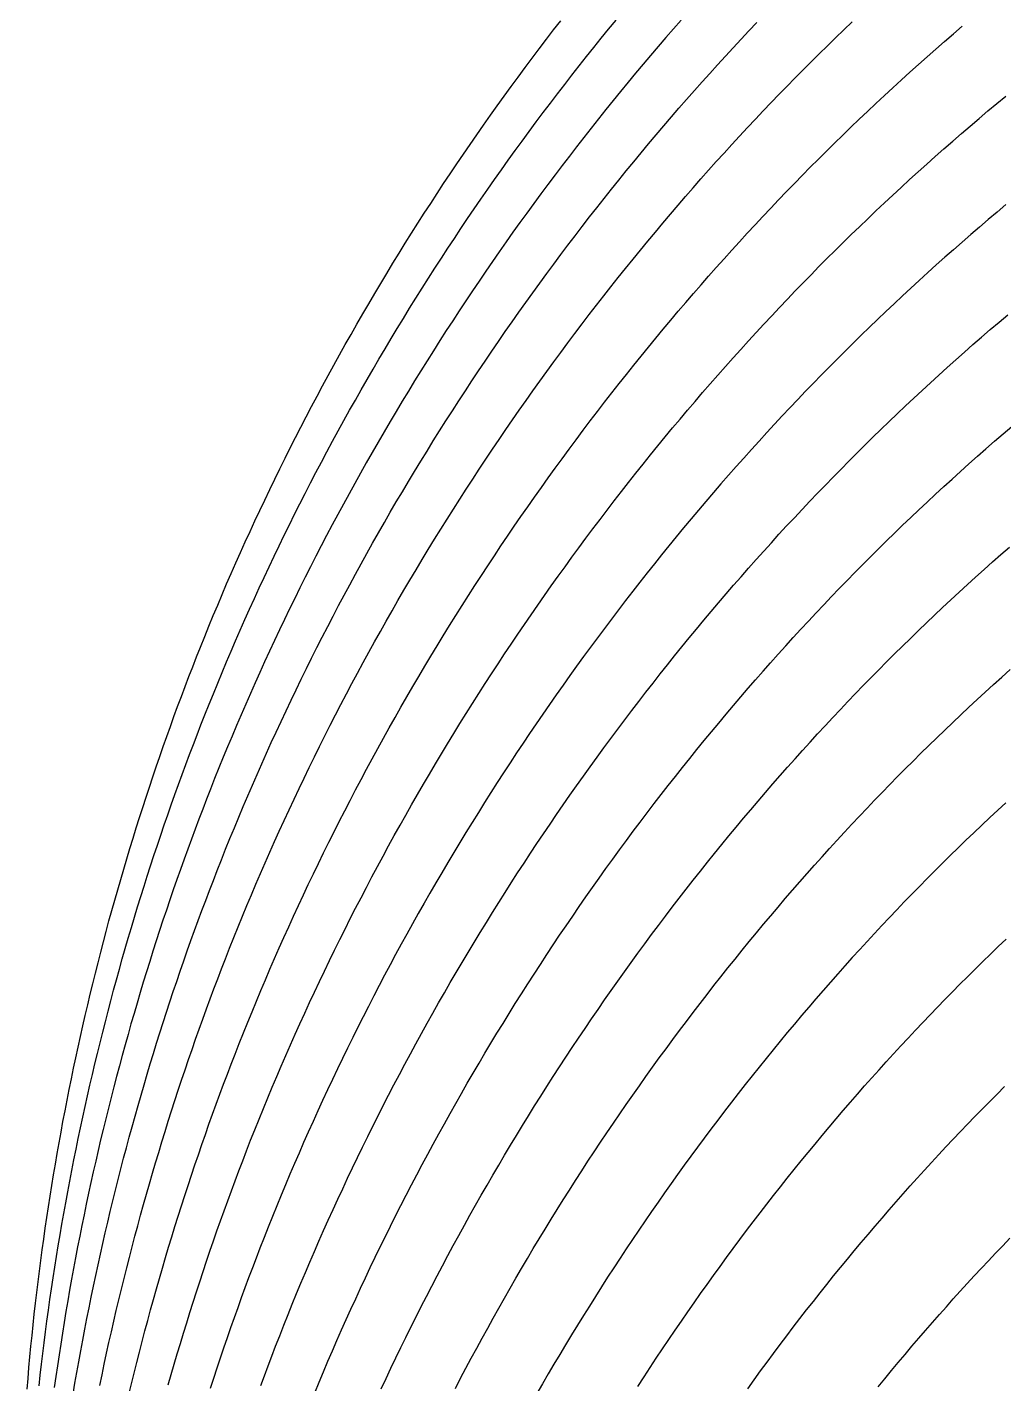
# Model space of a CAD drawing. Extents: x -772 to 772, y -315 to 2086.
# Drawn here: x -769.4 to -477.7, y 872.5 to 1277.5 of the extents above; entities that cross this region are included whole.
import ezdxf

# ---------------------------------------------------------------- set-up
doc = ezdxf.new("R2010")
doc.units = 0

msp = doc.modelspace()

# ---------------------------------------------------------------- linework, layer by layer
at = {"layer": 'LAY0', "color": 2}
for points in [[(-769.362, 870.944), (-769.097, 874.14), (-768.819, 877.337), (-768.527, 880.535), (-768.221, 883.734), (-767.902, 886.933), (-767.569, 890.133), (-767.223, 893.333), (-766.862, 896.534), (-766.489, 899.734), (-766.101, 902.934), (-765.7, 906.134), (-765.285, 909.334), (-764.856, 912.533), (-764.414, 915.731), (-763.958, 918.929), (-763.489, 922.126), (-763.006, 925.322), (-762.509, 928.516), (-761.999, 931.709), (-761.476, 934.9), (-760.939, 938.09), (-760.388, 941.278), (-759.824, 944.465), (-759.246, 947.649), (-758.655, 950.831), (-758.051, 954.01), (-757.433, 957.187), (-756.802, 960.361), (-756.158, 963.533), (-755.5, 966.702), (-754.829, 969.867), (-754.145, 973.03), (-753.447, 976.189), (-752.737, 979.344), (-752.013, 982.496), (-751.276, 985.644), (-750.526, 988.789), (-749.763, 991.929), (-748.988, 995.065), (-748.199, 998.197), (-747.397, 1001.32), (-746.583, 1004.45), (-745.756, 1007.57), (-744.916, 1010.68), (-744.063, 1013.79), (-743.197, 1016.89), (-742.319, 1019.99), (-741.429, 1023.08), (-740.526, 1026.17), (-739.61, 1029.25), (-738.683, 1032.32), (-737.742, 1035.39), (-736.79, 1038.46), (-735.825, 1041.52), (-734.848, 1044.57), (-733.859, 1047.61), (-732.858, 1050.65), (-731.845, 1053.68), (-730.82, 1056.71), (-729.783, 1059.73), (-728.734, 1062.74), (-727.674, 1065.74), (-726.601, 1068.74), (-725.518, 1071.73), (-724.422, 1074.71), (-723.315, 1077.68), (-722.197, 1080.65), (-721.068, 1083.61), (-719.927, 1086.56), (-718.775, 1089.5), (-717.611, 1092.43), (-716.349, 1095.58), (-715.07, 1098.72), (-713.775, 1101.86), (-712.462, 1105), (-711.133, 1108.14), (-709.788, 1111.28), (-708.425, 1114.42), (-707.047, 1117.56), (-705.651, 1120.69), (-704.24, 1123.83), (-702.812, 1126.96), (-701.367, 1130.09), (-699.907, 1133.21), (-698.43, 1136.33), (-696.937, 1139.46), (-695.428, 1142.57), (-693.902, 1145.69), (-692.361, 1148.8), (-690.804, 1151.91), (-689.231, 1155.01), (-687.642, 1158.11), (-686.038, 1161.2), (-684.418, 1164.29), (-682.782, 1167.38), (-681.131, 1170.46), (-679.464, 1173.54), (-677.782, 1176.61), (-676.085, 1179.68), (-674.373, 1182.74), (-672.645, 1185.79), (-670.903, 1188.84), (-669.146, 1191.88), (-667.374, 1194.92), (-665.587, 1197.95), (-663.786, 1200.97), (-661.97, 1203.99), (-660.14, 1207), (-658.295, 1210), (-656.437, 1213), (-654.564, 1215.98), (-652.677, 1218.96), (-650.776, 1221.93), (-648.862, 1224.9), (-646.934, 1227.85), (-644.992, 1230.8), (-643.037, 1233.74), (-641.069, 1236.67), (-639.088, 1239.59), (-637.093, 1242.5), (-635.086, 1245.4), (-633.065, 1248.29), (-631.032, 1251.18), (-628.987, 1254.05), (-626.929, 1256.91), (-624.859, 1259.76), (-622.776, 1262.61), (-620.682, 1265.44), (-618.576, 1268.26), (-616.457, 1271.07), (-614.328, 1273.87), (-612.186, 1276.66), (-610.034, 1279.43)], [(-765.804, 871.901), (-765.444, 875.122), (-765.071, 878.344), (-764.684, 881.565), (-764.283, 884.786), (-763.869, 888.007), (-763.441, 891.228), (-762.999, 894.447), (-762.544, 897.666), (-762.075, 900.884), (-761.593, 904.101), (-761.097, 907.317), (-760.588, 910.531), (-760.065, 913.744), (-759.528, 916.955), (-758.978, 920.164), (-758.415, 923.371), (-757.838, 926.576), (-757.248, 929.779), (-756.644, 932.979), (-756.027, 936.177), (-755.397, 939.372), (-754.753, 942.565), (-754.097, 945.754), (-753.426, 948.94), (-752.743, 952.123), (-752.047, 955.302), (-751.337, 958.478), (-750.615, 961.65), (-749.879, 964.818), (-749.13, 967.982), (-748.369, 971.142), (-747.594, 974.298), (-746.806, 977.449), (-746.006, 980.596), (-745.193, 983.738), (-744.367, 986.875), (-743.529, 990.007), (-742.677, 993.134), (-741.813, 996.256), (-740.937, 999.372), (-740.048, 1002.48), (-739.147, 1005.59), (-738.233, 1008.69), (-737.307, 1011.78), (-736.368, 1014.87), (-735.418, 1017.95), (-734.455, 1021.02), (-733.48, 1024.09), (-732.493, 1027.15), (-731.494, 1030.21), (-730.483, 1033.26), (-729.461, 1036.3), (-728.426, 1039.33), (-727.38, 1042.36), (-726.322, 1045.37), (-725.252, 1048.39), (-724.171, 1051.39), (-723.079, 1054.39), (-721.975, 1057.37), (-720.859, 1060.35), (-719.733, 1063.33), (-718.595, 1066.29), (-717.446, 1069.25), (-716.286, 1072.19), (-715.024, 1075.36), (-713.746, 1078.52), (-712.451, 1081.69), (-711.139, 1084.85), (-709.81, 1088.01), (-708.465, 1091.17), (-707.104, 1094.33), (-705.726, 1097.49), (-704.331, 1100.65), (-702.92, 1103.8), (-701.493, 1106.95), (-700.049, 1110.1), (-698.59, 1113.25), (-697.114, 1116.4), (-695.622, 1119.54), (-694.113, 1122.68), (-692.589, 1125.81), (-691.049, 1128.95), (-689.493, 1132.07), (-687.921, 1135.2), (-686.334, 1138.32), (-684.731, 1141.44), (-683.112, 1144.55), (-681.478, 1147.66), (-679.828, 1150.76), (-678.163, 1153.86), (-676.483, 1156.95), (-674.787, 1160.03), (-673.077, 1163.12), (-671.351, 1166.19), (-669.61, 1169.26), (-667.855, 1172.32), (-666.085, 1175.38), (-664.301, 1178.43), (-662.501, 1181.48), (-660.688, 1184.51), (-658.86, 1187.54), (-657.018, 1190.56), (-655.161, 1193.58), (-653.291, 1196.59), (-651.407, 1199.58), (-649.509, 1202.58), (-647.597, 1205.56), (-645.672, 1208.53), (-643.733, 1211.5), (-641.781, 1214.45), (-639.816, 1217.4), (-637.838, 1220.34), (-635.847, 1223.27), (-633.843, 1226.19), (-631.826, 1229.1), (-629.797, 1232), (-627.755, 1234.89), (-625.701, 1237.77), (-623.634, 1240.64), (-621.556, 1243.5), (-619.465, 1246.35), (-617.363, 1249.19), (-615.249, 1252.01), (-613.124, 1254.83), (-610.987, 1257.63), (-608.84, 1260.42), (-606.681, 1263.2), (-604.511, 1265.97), (-602.33, 1268.73), (-600.138, 1271.47), (-597.936, 1274.21), (-595.724, 1276.93), (-593.502, 1279.63)], [(-574.062, 1279.61), (-576.356, 1277), (-578.641, 1274.37), (-580.918, 1271.73), (-583.185, 1269.07), (-585.442, 1266.41), (-587.69, 1263.72), (-589.928, 1261.03), (-592.156, 1258.32), (-594.374, 1255.6), (-596.581, 1252.87), (-598.779, 1250.12), (-600.965, 1247.37), (-603.142, 1244.6), (-605.307, 1241.82), (-607.461, 1239.02), (-609.604, 1236.22), (-611.736, 1233.4), (-613.857, 1230.57), (-615.966, 1227.73), (-618.063, 1224.88), (-620.149, 1222.02), (-622.223, 1219.15), (-624.284, 1216.27), (-626.334, 1213.38), (-628.371, 1210.47), (-630.395, 1207.56), (-632.407, 1204.64), (-634.407, 1201.7), (-636.393, 1198.76), (-638.367, 1195.81), (-640.327, 1192.85), (-642.274, 1189.88), (-644.208, 1186.9), (-646.129, 1183.92), (-648.036, 1180.92), (-649.929, 1177.92), (-651.809, 1174.9), (-653.674, 1171.88), (-655.526, 1168.86), (-657.363, 1165.82), (-659.187, 1162.78), (-660.996, 1159.73), (-662.79, 1156.67), (-664.57, 1153.61), (-666.336, 1150.54), (-668.086, 1147.47), (-669.822, 1144.38), (-671.544, 1141.3), (-673.25, 1138.2), (-674.941, 1135.1), (-676.617, 1132), (-678.277, 1128.89), (-679.922, 1125.77), (-681.552, 1122.65), (-683.167, 1119.53), (-684.766, 1116.4), (-686.349, 1113.26), (-687.917, 1110.12), (-689.468, 1106.98), (-691.004, 1103.84), (-692.524, 1100.69), (-694.028, 1097.54), (-695.516, 1094.38), (-696.988, 1091.22), (-698.444, 1088.06), (-699.884, 1084.9), (-701.307, 1081.74), (-702.714, 1078.57), (-704.105, 1075.4), (-705.479, 1072.23), (-706.837, 1069.05), (-708.178, 1065.88), (-709.503, 1062.7), (-710.811, 1059.53), (-712.102, 1056.35), (-713.377, 1053.17), (-714.635, 1050), (-715.793, 1047.03), (-716.94, 1044.06), (-718.075, 1041.09), (-719.2, 1038.1), (-720.313, 1035.1), (-721.414, 1032.1), (-722.505, 1029.09), (-723.584, 1026.07), (-724.651, 1023.05), (-725.707, 1020.01), (-726.751, 1016.97), (-727.783, 1013.92), (-728.804, 1010.87), (-729.812, 1007.81), (-730.809, 1004.74), (-731.794, 1001.66), (-732.767, 998.579), (-733.727, 995.49), (-734.676, 992.395), (-735.612, 989.294), (-736.536, 986.187), (-737.448, 983.074), (-738.347, 979.955), (-739.234, 976.83), (-740.108, 973.7), (-740.97, 970.564), (-741.819, 967.423), (-742.656, 964.277), (-743.48, 961.126), (-744.291, 957.971), (-745.09, 954.81), (-745.875, 951.645), (-746.648, 948.476), (-747.408, 945.302), (-748.155, 942.124), (-748.888, 938.942), (-749.609, 935.756), (-750.317, 932.567), (-751.012, 929.374), (-751.693, 926.178), (-752.362, 922.978), (-753.017, 919.775), (-753.659, 916.569), (-754.288, 913.361), (-754.903, 910.149), (-755.505, 906.935), (-756.094, 903.719), (-756.669, 900.5), (-757.231, 897.28), (-757.78, 894.057), (-758.315, 890.832), (-758.837, 887.606), (-759.345, 884.378), (-759.839, 881.149), (-760.32, 877.919), (-760.788, 874.687), (-761.242, 871.455)], [(-755.627, 869.428), (-755.08, 872.659), (-754.52, 875.888), (-753.946, 879.114), (-753.359, 882.339), (-752.758, 885.561), (-752.145, 888.78), (-751.518, 891.997), (-750.878, 895.211), (-750.224, 898.422), (-749.558, 901.629), (-748.878, 904.834), (-748.185, 908.035), (-747.479, 911.232), (-746.761, 914.426), (-746.029, 917.616), (-745.284, 920.802), (-744.526, 923.984), (-743.756, 927.161), (-742.972, 930.334), (-742.176, 933.503), (-741.367, 936.666), (-740.546, 939.825), (-739.711, 942.979), (-738.864, 946.128), (-738.005, 949.271), (-737.133, 952.409), (-736.249, 955.542), (-735.352, 958.668), (-734.443, 961.789), (-733.522, 964.905), (-732.588, 968.013), (-731.642, 971.116), (-730.684, 974.213), (-729.714, 977.302), (-728.733, 980.386), (-727.739, 983.462), (-726.733, 986.532), (-725.715, 989.595), (-724.686, 992.65), (-723.645, 995.698), (-722.592, 998.739), (-721.528, 1001.77), (-720.452, 1004.8), (-719.365, 1007.82), (-718.267, 1010.83), (-717.157, 1013.83), (-716.036, 1016.82), (-714.904, 1019.81), (-713.76, 1022.79), (-712.606, 1025.75), (-711.352, 1028.94), (-710.081, 1032.12), (-708.793, 1035.31), (-707.489, 1038.49), (-706.169, 1041.67), (-704.832, 1044.86), (-703.478, 1048.04), (-702.108, 1051.21), (-700.721, 1054.39), (-699.319, 1057.57), (-697.9, 1060.74), (-696.464, 1063.91), (-695.013, 1067.08), (-693.545, 1070.24), (-692.062, 1073.4), (-690.562, 1076.56), (-689.047, 1079.72), (-687.515, 1082.87), (-685.968, 1086.02), (-684.405, 1089.17), (-682.826, 1092.31), (-681.232, 1095.44), (-679.622, 1098.58), (-677.997, 1101.7), (-676.356, 1104.83), (-674.7, 1107.95), (-673.029, 1111.06), (-671.343, 1114.17), (-669.642, 1117.27), (-667.926, 1120.36), (-666.195, 1123.45), (-664.449, 1126.54), (-662.688, 1129.61), (-660.913, 1132.68), (-659.123, 1135.75), (-657.32, 1138.81), (-655.501, 1141.86), (-653.669, 1144.9), (-651.822, 1147.93), (-649.962, 1150.96), (-648.088, 1153.98), (-646.2, 1156.99), (-644.298, 1159.99), (-642.383, 1162.99), (-640.454, 1165.97), (-638.512, 1168.95), (-636.557, 1171.92), (-634.589, 1174.88), (-632.608, 1177.83), (-630.614, 1180.77), (-628.608, 1183.7), (-626.589, 1186.62), (-624.557, 1189.53), (-622.514, 1192.43), (-620.458, 1195.32), (-618.39, 1198.2), (-616.31, 1201.07), (-614.218, 1203.92), (-612.115, 1206.77), (-610, 1209.61), (-607.874, 1212.43), (-605.737, 1215.24), (-603.589, 1218.04), (-601.429, 1220.83), (-599.259, 1223.61), (-597.079, 1226.37), (-594.887, 1229.12), (-592.686, 1231.86), (-590.474, 1234.59), (-588.252, 1237.3), (-586.02, 1240.01), (-583.779, 1242.69), (-581.528, 1245.37), (-579.267, 1248.03), (-576.998, 1250.68), (-574.719, 1253.31), (-572.431, 1255.93), (-570.134, 1258.54), (-567.828, 1261.13), (-565.514, 1263.71), (-563.192, 1266.28), (-560.861, 1268.83), (-558.523, 1271.36), (-556.176, 1273.88), (-553.822, 1276.39), (-551.46, 1278.88)], [(-747.654, 872.007), (-746.99, 875.215), (-746.312, 878.42), (-745.622, 881.621), (-744.919, 884.818), (-744.202, 888.012), (-743.473, 891.202), (-742.731, 894.388), (-741.976, 897.57), (-741.208, 900.747), (-740.427, 903.92), (-739.634, 907.089), (-738.828, 910.252), (-738.009, 913.411), (-737.177, 916.565), (-736.334, 919.714), (-735.477, 922.857), (-734.608, 925.996), (-733.727, 929.128), (-732.833, 932.255), (-731.927, 935.376), (-731.009, 938.491), (-730.079, 941.6), (-729.136, 944.703), (-728.181, 947.799), (-727.215, 950.889), (-726.236, 953.973), (-725.246, 957.049), (-724.243, 960.119), (-723.229, 963.182), (-722.203, 966.237), (-721.165, 969.286), (-720.116, 972.327), (-719.056, 975.36), (-717.983, 978.386), (-716.9, 981.405), (-715.805, 984.415), (-714.699, 987.417), (-713.581, 990.412), (-712.453, 993.398), (-711.313, 996.375), (-710.163, 999.344), (-708.912, 1002.53), (-707.644, 1005.72), (-706.359, 1008.91), (-705.059, 1012.09), (-703.741, 1015.28), (-702.408, 1018.46), (-701.058, 1021.64), (-699.691, 1024.82), (-698.309, 1028), (-696.91, 1031.18), (-695.495, 1034.36), (-694.064, 1037.53), (-692.616, 1040.7), (-691.153, 1043.87), (-689.674, 1047.03), (-688.179, 1050.19), (-686.668, 1053.35), (-685.141, 1056.5), (-683.599, 1059.65), (-682.04, 1062.8), (-680.467, 1065.94), (-678.878, 1069.08), (-677.273, 1072.21), (-675.653, 1075.34), (-674.018, 1078.47), (-672.367, 1081.59), (-670.701, 1084.7), (-669.021, 1087.81), (-667.325, 1090.91), (-665.615, 1094.01), (-663.89, 1097.1), (-662.15, 1100.18), (-660.395, 1103.26), (-658.626, 1106.33), (-656.843, 1109.39), (-655.045, 1112.45), (-653.233, 1115.5), (-651.407, 1118.55), (-649.567, 1121.58), (-647.713, 1124.61), (-645.846, 1127.63), (-643.964, 1130.64), (-642.069, 1133.64), (-640.161, 1136.64), (-638.239, 1139.62), (-636.304, 1142.6), (-634.356, 1145.57), (-632.395, 1148.53), (-630.422, 1151.48), (-628.435, 1154.42), (-626.436, 1157.35), (-624.424, 1160.27), (-622.4, 1163.18), (-620.364, 1166.08), (-618.315, 1168.97), (-616.255, 1171.84), (-614.183, 1174.71), (-612.099, 1177.57), (-610.003, 1180.42), (-607.896, 1183.25), (-605.778, 1186.07), (-603.649, 1188.89), (-601.508, 1191.69), (-599.357, 1194.47), (-597.195, 1197.25), (-595.022, 1200.01), (-592.839, 1202.76), (-590.645, 1205.5), (-588.442, 1208.23), (-586.228, 1210.94), (-584.004, 1213.64), (-581.771, 1216.33), (-579.528, 1219.01), (-577.276, 1221.67), (-575.014, 1224.32), (-572.744, 1226.95), (-570.464, 1229.57), (-568.175, 1232.18), (-565.878, 1234.77), (-563.572, 1237.35), (-561.258, 1239.91), (-558.936, 1242.46), (-556.606, 1244.99), (-554.268, 1247.51), (-551.922, 1250.02), (-549.568, 1252.51), (-547.207, 1254.99), (-544.839, 1257.45), (-542.464, 1259.89), (-540.082, 1262.32), (-537.686, 1264.74), (-535.276, 1267.16), (-532.851, 1269.56), (-530.411, 1271.96), (-527.956, 1274.35), (-525.487, 1276.74), (-523.003, 1279.12)], [(-738.953, 869.337), (-738.188, 872.508), (-737.41, 875.675), (-736.62, 878.837), (-735.817, 881.994), (-735.002, 885.147), (-734.174, 888.294), (-733.333, 891.436), (-732.48, 894.573), (-731.615, 897.705), (-730.737, 900.831), (-729.847, 903.951), (-728.945, 907.066), (-728.03, 910.174), (-727.104, 913.277), (-726.165, 916.373), (-725.214, 919.463), (-724.252, 922.546), (-723.277, 925.623), (-722.291, 928.693), (-721.293, 931.756), (-720.283, 934.812), (-719.261, 937.861), (-718.228, 940.903), (-717.183, 943.937), (-716.127, 946.964), (-715.06, 949.983), (-713.981, 952.994), (-712.891, 955.997), (-711.789, 958.993), (-710.677, 961.98), (-709.554, 964.959), (-708.419, 967.93), (-707.274, 970.892), (-706.029, 974.069), (-704.768, 977.246), (-703.491, 980.422), (-702.197, 983.598), (-700.887, 986.772), (-699.56, 989.946), (-698.217, 993.119), (-696.857, 996.29), (-695.481, 999.459), (-694.089, 1002.63), (-692.681, 1005.79), (-691.257, 1008.96), (-689.817, 1012.12), (-688.36, 1015.27), (-686.888, 1018.43), (-685.4, 1021.58), (-683.895, 1024.73), (-682.376, 1027.88), (-680.84, 1031.02), (-679.289, 1034.16), (-677.722, 1037.29), (-676.14, 1040.42), (-674.542, 1043.55), (-672.929, 1046.67), (-671.3, 1049.79), (-669.657, 1052.9), (-667.998, 1056), (-666.324, 1059.1), (-664.636, 1062.2), (-662.932, 1065.29), (-661.214, 1068.37), (-659.481, 1071.45), (-657.734, 1074.52), (-655.972, 1077.58), (-654.195, 1080.64), (-652.405, 1083.69), (-650.6, 1086.74), (-648.781, 1089.77), (-646.948, 1092.8), (-645.102, 1095.82), (-643.241, 1098.84), (-641.367, 1101.84), (-639.479, 1104.84), (-637.578, 1107.83), (-635.664, 1110.81), (-633.736, 1113.78), (-631.796, 1116.74), (-629.842, 1119.69), (-627.876, 1122.64), (-625.896, 1125.57), (-623.905, 1128.5), (-621.901, 1131.41), (-619.884, 1134.32), (-617.855, 1137.21), (-615.815, 1140.09), (-613.762, 1142.97), (-611.697, 1145.83), (-609.621, 1148.68), (-607.533, 1151.52), (-605.434, 1154.35), (-603.324, 1157.17), (-601.202, 1159.98), (-599.07, 1162.77), (-596.927, 1165.55), (-594.773, 1168.33), (-592.608, 1171.08), (-590.433, 1173.83), (-588.248, 1176.56), (-586.053, 1179.29), (-583.847, 1181.99), (-581.632, 1184.69), (-579.407, 1187.37), (-577.173, 1190.04), (-574.93, 1192.7), (-572.677, 1195.34), (-570.415, 1197.97), (-568.144, 1200.58), (-565.864, 1203.19), (-563.576, 1205.77), (-561.28, 1208.35), (-558.975, 1210.91), (-556.662, 1213.45), (-554.341, 1215.98), (-552.012, 1218.5), (-549.676, 1221), (-547.332, 1223.48), (-544.981, 1225.95), (-542.622, 1228.41), (-540.257, 1230.85), (-537.885, 1233.27), (-535.503, 1235.69), (-533.105, 1238.09), (-530.693, 1240.49), (-528.266, 1242.88), (-525.824, 1245.27), (-523.368, 1247.64), (-520.897, 1250.01), (-518.412, 1252.37), (-515.912, 1254.72), (-513.398, 1257.07), (-510.87, 1259.4), (-508.328, 1261.73), (-505.772, 1264.05), (-503.203, 1266.36), (-500.62, 1268.66), (-498.024, 1270.95), (-495.414, 1273.24), (-492.791, 1275.51), (-490.155, 1277.77)], [(-727.218, 872.17), (-726.332, 875.281), (-725.434, 878.385), (-724.524, 881.484), (-723.602, 884.577), (-722.668, 887.664), (-721.722, 890.744), (-720.763, 893.818), (-719.793, 896.885), (-718.812, 899.946), (-717.818, 903), (-716.813, 906.046), (-715.796, 909.086), (-714.768, 912.119), (-713.728, 915.144), (-712.676, 918.162), (-711.614, 921.173), (-710.54, 924.175), (-709.454, 927.17), (-708.358, 930.157), (-707.25, 933.136), (-706.132, 936.107), (-705.002, 939.07), (-703.862, 942.024), (-702.622, 945.194), (-701.366, 948.364), (-700.094, 951.533), (-698.805, 954.701), (-697.5, 957.868), (-696.179, 961.034), (-694.841, 964.199), (-693.487, 967.362), (-692.118, 970.524), (-690.732, 973.683), (-689.329, 976.84), (-687.911, 979.995), (-686.477, 983.148), (-685.027, 986.298), (-683.562, 989.444), (-682.08, 992.588), (-680.583, 995.728), (-679.07, 998.865), (-677.542, 1002), (-675.998, 1005.13), (-674.438, 1008.25), (-672.863, 1011.37), (-671.273, 1014.49), (-669.668, 1017.6), (-668.047, 1020.71), (-666.412, 1023.81), (-664.761, 1026.91), (-663.096, 1030), (-661.415, 1033.08), (-659.72, 1036.16), (-658.011, 1039.24), (-656.286, 1042.31), (-654.547, 1045.37), (-652.794, 1048.42), (-651.027, 1051.47), (-649.245, 1054.51), (-647.45, 1057.54), (-645.64, 1060.57), (-643.816, 1063.59), (-641.979, 1066.6), (-640.128, 1069.61), (-638.263, 1072.6), (-636.385, 1075.59), (-634.494, 1078.57), (-632.589, 1081.54), (-630.672, 1084.5), (-628.741, 1087.45), (-626.797, 1090.39), (-624.841, 1093.33), (-622.872, 1096.25), (-620.89, 1099.17), (-618.896, 1102.07), (-616.89, 1104.97), (-614.872, 1107.85), (-612.842, 1110.72), (-610.799, 1113.59), (-608.745, 1116.44), (-606.68, 1119.28), (-604.603, 1122.11), (-602.514, 1124.93), (-600.415, 1127.74), (-598.304, 1130.54), (-596.182, 1133.33), (-594.05, 1136.1), (-591.906, 1138.86), (-589.753, 1141.61), (-587.589, 1144.35), (-585.414, 1147.07), (-583.23, 1149.79), (-581.036, 1152.49), (-578.831, 1155.17), (-576.618, 1157.85), (-574.394, 1160.51), (-572.162, 1163.15), (-569.92, 1165.79), (-567.669, 1168.41), (-565.409, 1171.02), (-563.14, 1173.61), (-560.863, 1176.19), (-558.577, 1178.75), (-556.283, 1181.3), (-553.981, 1183.84), (-551.671, 1186.36), (-549.353, 1188.87), (-547.028, 1191.36), (-544.695, 1193.84), (-542.354, 1196.31), (-540.006, 1198.75), (-537.652, 1201.19), (-535.29, 1203.61), (-532.917, 1206.01), (-530.529, 1208.41), (-528.126, 1210.81), (-525.709, 1213.19), (-523.277, 1215.57), (-520.831, 1217.94), (-518.37, 1220.3), (-515.895, 1222.66), (-513.406, 1225.01), (-510.902, 1227.35), (-508.385, 1229.68), (-505.854, 1232), (-503.31, 1234.31), (-500.752, 1236.61), (-498.181, 1238.91), (-495.596, 1241.19), (-492.998, 1243.47), (-490.387, 1245.74), (-487.764, 1247.99), (-485.127, 1250.24), (-482.478, 1252.48), (-479.817, 1254.7), (-477.143, 1256.92)], [(-477.092, 1224.53), (-479.738, 1222.31), (-482.372, 1220.08), (-484.993, 1217.84), (-487.601, 1215.59), (-490.197, 1213.34), (-492.78, 1211.07), (-495.35, 1208.79), (-497.906, 1206.51), (-500.449, 1204.21), (-502.979, 1201.91), (-505.495, 1199.59), (-507.997, 1197.27), (-510.486, 1194.94), (-512.96, 1192.61), (-515.421, 1190.26), (-517.867, 1187.91), (-520.299, 1185.54), (-522.716, 1183.17), (-525.119, 1180.8), (-527.508, 1178.41), (-529.881, 1176.02), (-532.24, 1173.62), (-534.588, 1171.22), (-536.929, 1168.79), (-539.263, 1166.35), (-541.59, 1163.9), (-543.91, 1161.43), (-546.222, 1158.94), (-548.527, 1156.45), (-550.824, 1153.93), (-553.113, 1151.4), (-555.393, 1148.86), (-557.666, 1146.31), (-559.93, 1143.74), (-562.186, 1141.15), (-564.433, 1138.56), (-566.671, 1135.94), (-568.9, 1133.32), (-571.12, 1130.68), (-573.331, 1128.03), (-575.532, 1125.37), (-577.724, 1122.69), (-579.906, 1120), (-582.078, 1117.3), (-584.24, 1114.58), (-586.392, 1111.85), (-588.533, 1109.11), (-590.664, 1106.36), (-592.785, 1103.6), (-594.895, 1100.82), (-596.994, 1098.03), (-599.081, 1095.24), (-601.158, 1092.43), (-603.224, 1089.6), (-605.278, 1086.77), (-607.32, 1083.93), (-609.351, 1081.08), (-611.37, 1078.21), (-613.377, 1075.34), (-615.372, 1072.45), (-617.354, 1069.56), (-619.325, 1066.65), (-621.283, 1063.74), (-623.228, 1060.82), (-625.161, 1057.88), (-627.081, 1054.94), (-628.988, 1051.99), (-630.882, 1049.03), (-632.762, 1046.06), (-634.63, 1043.09), (-636.484, 1040.1), (-638.325, 1037.11), (-640.152, 1034.11), (-641.965, 1031.1), (-643.764, 1028.09), (-645.55, 1025.06), (-647.322, 1022.03), (-649.079, 1019), (-650.822, 1015.95), (-652.551, 1012.9), (-654.266, 1009.84), (-655.966, 1006.78), (-657.651, 1003.71), (-659.322, 1000.64), (-660.978, 997.559), (-662.619, 994.473), (-664.246, 991.383), (-665.857, 988.287), (-667.453, 985.187), (-669.034, 982.082), (-670.6, 978.972), (-672.15, 975.858), (-673.686, 972.74), (-675.205, 969.619), (-676.709, 966.494), (-678.198, 963.365), (-679.671, 960.233), (-681.128, 957.098), (-682.57, 953.96), (-683.995, 950.819), (-685.405, 947.676), (-686.799, 944.531), (-688.177, 941.383), (-689.539, 938.234), (-690.885, 935.083), (-692.214, 931.93), (-693.528, 928.776), (-694.825, 925.621), (-696.106, 922.465), (-697.371, 919.308), (-698.62, 916.15), (-699.852, 912.993), (-700.986, 910.049), (-702.108, 907.098), (-703.22, 904.138), (-704.322, 901.17), (-705.412, 898.194), (-706.491, 895.211), (-707.558, 892.219), (-708.615, 889.22), (-709.66, 886.213), (-710.694, 883.198), (-711.717, 880.177), (-712.728, 877.148), (-713.727, 874.112), (-714.715, 871.07)], [(-699.616, 871.964), (-698.523, 874.918), (-697.419, 877.864), (-696.304, 880.802), (-695.178, 883.731), (-693.955, 886.873), (-692.715, 890.014), (-691.459, 893.156), (-690.188, 896.296), (-688.9, 899.436), (-687.595, 902.574), (-686.275, 905.712), (-684.939, 908.848), (-683.587, 911.982), (-682.218, 915.115), (-680.834, 918.245), (-679.434, 921.373), (-678.018, 924.499), (-676.587, 927.622), (-675.14, 930.743), (-673.677, 933.86), (-672.198, 936.975), (-670.704, 940.086), (-669.195, 943.193), (-667.67, 946.297), (-666.13, 949.396), (-664.575, 952.492), (-663.004, 955.583), (-661.419, 958.669), (-659.818, 961.751), (-658.203, 964.828), (-656.572, 967.9), (-654.927, 970.966), (-653.267, 974.027), (-651.593, 977.082), (-649.904, 980.132), (-648.201, 983.175), (-646.483, 986.212), (-644.751, 989.242), (-643.005, 992.266), (-641.245, 995.283), (-639.471, 998.293), (-637.684, 1001.3), (-635.882, 1004.29), (-634.067, 1007.28), (-632.238, 1010.26), (-630.396, 1013.23), (-628.541, 1016.19), (-626.672, 1019.15), (-624.791, 1022.1), (-622.896, 1025.04), (-620.989, 1027.96), (-619.068, 1030.88), (-617.136, 1033.8), (-615.19, 1036.7), (-613.233, 1039.59), (-611.263, 1042.47), (-609.281, 1045.34), (-607.287, 1048.21), (-605.281, 1051.06), (-603.263, 1053.9), (-601.234, 1056.73), (-599.193, 1059.55), (-597.141, 1062.36), (-595.078, 1065.16), (-593.004, 1067.94), (-590.919, 1070.72), (-588.823, 1073.48), (-586.716, 1076.24), (-584.599, 1078.98), (-582.472, 1081.7), (-580.334, 1084.42), (-578.186, 1087.12), (-576.028, 1089.82), (-573.861, 1092.49), (-571.684, 1095.16), (-569.497, 1097.81), (-567.301, 1100.45), (-565.096, 1103.08), (-562.881, 1105.69), (-560.658, 1108.29), (-558.426, 1110.88), (-556.186, 1113.45), (-553.937, 1116.01), (-551.68, 1118.55), (-549.414, 1121.08), (-547.141, 1123.6), (-544.86, 1126.1), (-542.571, 1128.59), (-540.275, 1131.06), (-537.971, 1133.52), (-535.66, 1135.96), (-533.342, 1138.39), (-531.017, 1140.8), (-528.686, 1143.2), (-526.344, 1145.59), (-523.988, 1147.97), (-521.617, 1150.34), (-519.231, 1152.7), (-516.831, 1155.06), (-514.416, 1157.41), (-511.987, 1159.75), (-509.544, 1162.09), (-507.087, 1164.41), (-504.616, 1166.73), (-502.132, 1169.04), (-499.633, 1171.35), (-497.121, 1173.64), (-494.595, 1175.92), (-492.056, 1178.2), (-489.504, 1180.46), (-486.939, 1182.72), (-484.361, 1184.97), (-481.77, 1187.21), (-479.167, 1189.44), (-476.551, 1191.65)], [(-683.481, 869.864), (-682.185, 872.989), (-680.874, 876.113), (-679.547, 879.235), (-678.204, 882.356), (-676.845, 885.474), (-675.471, 888.591), (-674.08, 891.705), (-672.675, 894.816), (-671.254, 897.924), (-669.817, 901.03), (-668.365, 904.132), (-666.898, 907.231), (-665.415, 910.327), (-663.917, 913.418), (-662.404, 916.506), (-660.876, 919.59), (-659.332, 922.669), (-657.774, 925.744), (-656.201, 928.815), (-654.613, 931.88), (-653.01, 934.94), (-651.393, 937.995), (-649.761, 941.045), (-648.115, 944.089), (-646.454, 947.128), (-644.779, 950.16), (-643.09, 953.186), (-641.386, 956.206), (-639.668, 959.219), (-637.937, 962.226), (-636.191, 965.225), (-634.432, 968.218), (-632.659, 971.203), (-630.873, 974.181), (-629.073, 977.151), (-627.259, 980.114), (-625.433, 983.068), (-623.593, 986.015), (-621.74, 988.953), (-619.874, 991.882), (-617.996, 994.803), (-616.104, 997.715), (-614.2, 1000.62), (-612.284, 1003.51), (-610.355, 1006.4), (-608.414, 1009.27), (-606.46, 1012.14), (-604.495, 1014.99), (-602.518, 1017.84), (-600.529, 1020.67), (-598.528, 1023.5), (-596.516, 1026.31), (-594.492, 1029.11), (-592.458, 1031.9), (-590.412, 1034.69), (-588.355, 1037.46), (-586.287, 1040.22), (-584.208, 1042.96), (-582.119, 1045.7), (-580.019, 1048.42), (-577.909, 1051.14), (-575.789, 1053.84), (-573.658, 1056.52), (-571.518, 1059.2), (-569.368, 1061.86), (-567.208, 1064.51), (-565.039, 1067.15), (-562.86, 1069.77), (-560.673, 1072.39), (-558.476, 1074.99), (-556.27, 1077.57), (-554.055, 1080.14), (-551.832, 1082.7), (-549.601, 1085.25), (-547.361, 1087.78), (-545.112, 1090.29), (-542.856, 1092.8), (-540.592, 1095.28), (-538.32, 1097.76), (-536.041, 1100.22), (-533.754, 1102.66), (-531.46, 1105.1), (-529.158, 1107.51), (-526.85, 1109.91), (-524.535, 1112.3), (-522.207, 1114.68), (-519.866, 1117.05), (-517.509, 1119.41), (-515.139, 1121.77), (-512.754, 1124.11), (-510.355, 1126.45), (-507.942, 1128.79), (-505.516, 1131.11), (-503.075, 1133.43), (-500.621, 1135.74), (-498.154, 1138.04), (-495.673, 1140.33), (-493.178, 1142.61), (-490.671, 1144.88), (-488.151, 1147.15), (-485.617, 1149.4), (-483.071, 1151.65), (-480.512, 1153.88), (-477.941, 1156.11), (-475.357, 1158.33)], [(-663.621, 871.003), (-662.182, 874.086), (-660.728, 877.166), (-659.259, 880.242), (-657.775, 883.314), (-656.276, 886.383), (-654.762, 889.448), (-653.233, 892.508), (-651.689, 895.564), (-650.131, 898.616), (-648.557, 901.662), (-646.97, 904.704), (-645.367, 907.74), (-643.75, 910.771), (-642.119, 913.797), (-640.473, 916.816), (-638.814, 919.83), (-637.14, 922.838), (-635.452, 925.839), (-633.75, 928.834), (-632.034, 931.823), (-630.305, 934.804), (-628.561, 937.779), (-626.805, 940.746), (-625.035, 943.706), (-623.251, 946.658), (-621.454, 949.603), (-619.644, 952.539), (-617.821, 955.468), (-615.985, 958.388), (-614.136, 961.3), (-612.275, 964.203), (-610.401, 967.097), (-608.514, 969.982), (-606.615, 972.859), (-604.704, 975.726), (-602.78, 978.583), (-600.845, 981.431), (-598.898, 984.269), (-596.938, 987.097), (-594.968, 989.914), (-592.985, 992.722), (-590.991, 995.519), (-588.986, 998.305), (-586.97, 1001.08), (-584.943, 1003.85), (-582.905, 1006.6), (-580.856, 1009.34), (-578.796, 1012.07), (-576.726, 1014.79), (-574.646, 1017.5), (-572.555, 1020.19), (-570.454, 1022.88), (-568.344, 1025.55), (-566.223, 1028.21), (-564.093, 1030.86), (-561.953, 1033.49), (-559.804, 1036.11), (-557.646, 1038.72), (-555.478, 1041.32), (-553.302, 1043.9), (-551.116, 1046.47), (-548.923, 1049.02), (-546.72, 1051.57), (-544.509, 1054.09), (-542.29, 1056.61), (-540.063, 1059.11), (-537.828, 1061.6), (-535.585, 1064.07), (-533.335, 1066.53), (-531.077, 1068.97), (-528.811, 1071.4), (-526.539, 1073.82), (-524.259, 1076.22), (-521.973, 1078.61), (-519.68, 1080.98), (-517.375, 1083.34), (-515.055, 1085.69), (-512.721, 1088.04), (-510.373, 1090.38), (-508.011, 1092.72), (-505.635, 1095.04), (-503.245, 1097.36), (-500.841, 1099.67), (-498.424, 1101.97), (-495.993, 1104.26), (-493.549, 1106.55), (-491.091, 1108.83), (-488.62, 1111.09), (-486.136, 1113.35), (-483.639, 1115.6), (-481.13, 1117.84), (-478.607, 1120.08), (-476.072, 1122.3)], [(-641.483, 871.136), (-639.913, 874.156), (-638.328, 877.17), (-636.729, 880.178), (-635.116, 883.181), (-633.489, 886.178), (-631.847, 889.169), (-630.192, 892.154), (-628.524, 895.133), (-626.841, 898.104), (-625.145, 901.07), (-623.435, 904.028), (-621.712, 906.979), (-619.975, 909.923), (-618.225, 912.86), (-616.462, 915.789), (-614.686, 918.71), (-612.897, 921.623), (-611.095, 924.528), (-609.28, 927.425), (-607.453, 930.314), (-605.613, 933.193), (-603.761, 936.064), (-601.896, 938.927), (-600.019, 941.78), (-598.13, 944.623), (-596.228, 947.458), (-594.315, 950.282), (-592.391, 953.097), (-590.454, 955.903), (-588.506, 958.698), (-586.546, 961.482), (-584.576, 964.257), (-582.594, 967.021), (-580.6, 969.774), (-578.596, 972.516), (-576.582, 975.248), (-574.556, 977.968), (-572.52, 980.677), (-570.473, 983.375), (-568.416, 986.061), (-566.349, 988.735), (-564.272, 991.398), (-562.185, 994.048), (-560.088, 996.687), (-557.982, 999.313), (-555.866, 1001.93), (-553.74, 1004.53), (-551.606, 1007.12), (-549.462, 1009.69), (-547.309, 1012.26), (-545.147, 1014.81), (-542.977, 1017.34), (-540.798, 1019.87), (-538.611, 1022.38), (-536.415, 1024.87), (-534.212, 1027.36), (-532, 1029.82), (-529.78, 1032.28), (-527.553, 1034.72), (-525.318, 1037.15), (-523.076, 1039.56), (-520.827, 1041.96), (-518.57, 1044.35), (-516.306, 1046.72), (-514.036, 1049.07), (-511.75, 1051.42), (-509.451, 1053.76), (-507.138, 1056.1), (-504.811, 1058.43), (-502.47, 1060.74), (-500.116, 1063.06), (-497.748, 1065.36), (-495.367, 1067.66), (-492.973, 1069.94), (-490.565, 1072.22), (-488.145, 1074.49), (-485.711, 1076.76), (-483.265, 1079.01), (-480.806, 1081.26), (-478.334, 1083.49), (-475.85, 1085.72)], [(-477.13, 1045.99), (-479.542, 1043.75), (-481.941, 1041.52), (-484.327, 1039.27), (-486.699, 1037.01), (-489.059, 1034.75), (-491.404, 1032.48), (-493.737, 1030.2), (-496.055, 1027.91), (-498.36, 1025.62), (-500.651, 1023.32), (-502.928, 1021.01), (-505.191, 1018.69), (-507.44, 1016.37), (-509.679, 1014.04), (-511.911, 1011.69), (-514.136, 1009.33), (-516.355, 1006.95), (-518.566, 1004.56), (-520.771, 1002.16), (-522.968, 999.736), (-525.158, 997.303), (-527.34, 994.855), (-529.515, 992.394), (-531.681, 989.92), (-533.84, 987.431), (-535.991, 984.929), (-538.133, 982.414), (-540.267, 979.886), (-542.392, 977.345), (-544.509, 974.79), (-546.616, 972.223), (-548.715, 969.644), (-550.804, 967.051), (-552.885, 964.447), (-554.956, 961.83), (-557.017, 959.2), (-559.068, 956.559), (-561.11, 953.906), (-563.142, 951.242), (-565.164, 948.566), (-567.175, 945.878), (-569.176, 943.179), (-571.167, 940.469), (-573.147, 937.749), (-575.116, 935.017), (-577.074, 932.275), (-579.022, 929.522), (-580.958, 926.759), (-582.883, 923.986), (-584.796, 921.202), (-586.698, 918.409), (-588.588, 915.607), (-590.467, 912.795), (-592.334, 909.973), (-594.188, 907.142), (-596.031, 904.303), (-597.862, 901.454), (-599.68, 898.597), (-601.485, 895.732), (-603.278, 892.858), (-605.059, 889.976), (-606.827, 887.086), (-608.581, 884.188), (-610.323, 881.283), (-612.052, 878.37), (-613.768, 875.45), (-615.47, 872.523), (-617.159, 869.589)], [(-586.977, 871.736), (-585.159, 874.55), (-583.33, 877.355), (-581.488, 880.151), (-579.635, 882.938), (-577.77, 885.716), (-575.894, 888.484), (-574.006, 891.242), (-572.108, 893.99), (-570.198, 896.728), (-568.277, 899.456), (-566.346, 902.173), (-564.404, 904.88), (-562.451, 907.576), (-560.488, 910.261), (-558.515, 912.935), (-556.532, 915.597), (-554.539, 918.249), (-552.536, 920.888), (-550.524, 923.516), (-548.502, 926.132), (-546.47, 928.735), (-544.43, 931.327), (-542.38, 933.906), (-540.321, 936.473), (-538.254, 939.026), (-536.178, 941.568), (-534.094, 944.096), (-532.001, 946.611), (-529.9, 949.112), (-527.791, 951.601), (-525.674, 954.076), (-523.55, 956.537), (-521.418, 958.984), (-519.279, 961.418), (-517.132, 963.837), (-514.979, 966.242), (-512.818, 968.633), (-510.651, 971.01), (-508.477, 973.372), (-506.296, 975.719), (-504.11, 978.052), (-501.917, 980.37), (-499.718, 982.673), (-497.515, 984.959), (-495.297, 987.239), (-493.065, 989.513), (-490.819, 991.781), (-488.558, 994.041), (-486.283, 996.296), (-483.995, 998.543), (-481.692, 1000.78), (-479.376, 1003.02), (-477.046, 1005.24)], [(-554.209, 871.036), (-552.292, 873.695), (-550.365, 876.344), (-548.429, 878.981), (-546.482, 881.607), (-544.525, 884.222), (-542.559, 886.826), (-540.583, 889.418), (-538.598, 891.998), (-536.604, 894.567), (-534.601, 897.123), (-532.589, 899.667), (-530.567, 902.199), (-528.538, 904.718), (-526.5, 907.225), (-524.453, 909.719), (-522.398, 912.2), (-520.336, 914.668), (-518.265, 917.123), (-516.187, 919.564), (-514.101, 921.992), (-512.007, 924.407), (-509.906, 926.808), (-507.798, 929.195), (-505.683, 931.568), (-503.562, 933.927), (-501.433, 936.272), (-499.298, 938.603), (-497.157, 940.919), (-495.009, 943.221), (-492.855, 945.509), (-490.695, 947.781), (-488.529, 950.04), (-486.349, 952.292), (-484.155, 954.538), (-481.946, 956.777), (-479.724, 959.01), (-477.488, 961.236)], [(-515.278, 871.569), (-513.276, 874.021), (-511.265, 876.46), (-509.245, 878.888), (-507.218, 881.302), (-505.183, 883.704), (-503.14, 886.094), (-501.09, 888.47), (-499.032, 890.833), (-496.966, 893.183), (-494.893, 895.52), (-492.813, 897.843), (-490.727, 900.153), (-488.633, 902.449), (-486.533, 904.732), (-484.426, 907.001), (-482.312, 909.256), (-480.193, 911.497), (-478.06, 913.73), (-475.915, 915.957)]]:
    msp.add_lwpolyline(points, dxfattribs=at)

doc.saveas('drawing.dxf')
